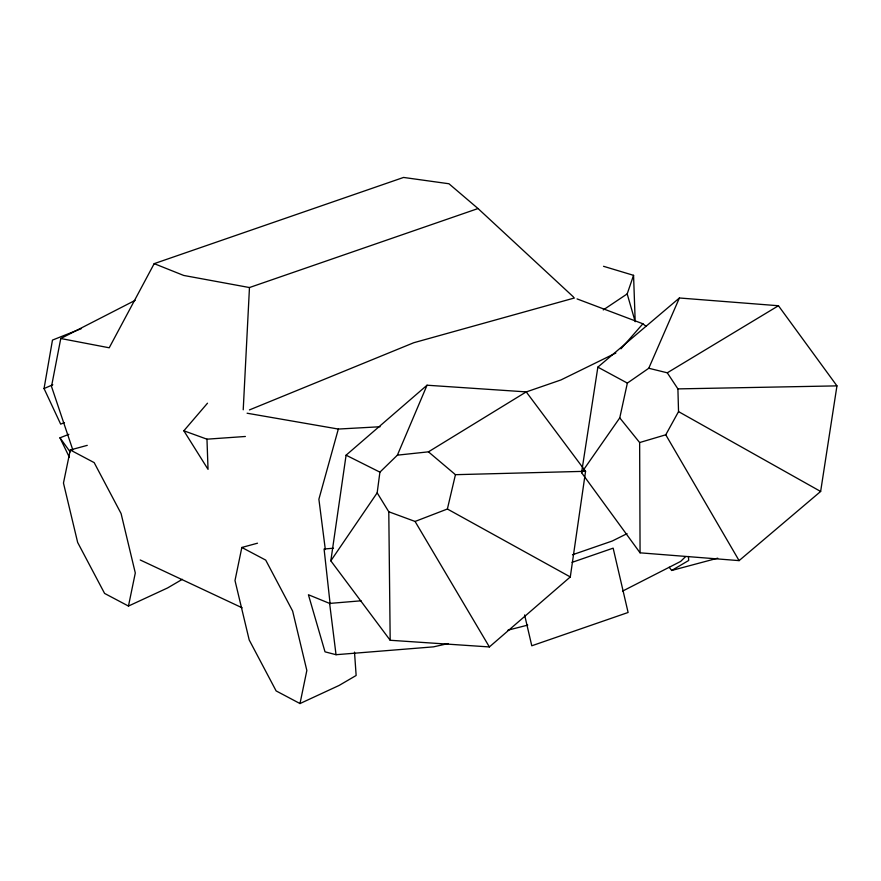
<?xml version="1.0" encoding="UTF-8"?>
<svg xmlns="http://www.w3.org/2000/svg" width="881" height="881" viewBox="0 0 881 881"><rect width="100%" height="100%" fill="white"/><g stroke="black" fill="none" stroke-linecap="round" stroke-linejoin="round"><path stroke-width="1.32" d="M243.222 409.775L249.466 287.547L478.031 208.544L573.52 297.018M330.827 560.834L377.167 492.853L379.909 472.15L397.386 455.158L427.043 385.217L526.232 391.891L585.568 471.302L570.293 576.945L489.384 646.94L390.184 640.267L330.827 560.834L346.09 455.191L427.043 385.217M581.57 472.679L597.858 367.135L679.405 297.987L778.452 305.74L836.95 385.878L820.64 491.466L739.093 560.624L640.069 552.827L581.57 472.679L619.761 417.88L627.36 383.092L648.768 368.258L679.405 297.987M64.467 422.572L60.668 424.135L44.05 388.554L52.475 340.088L81.47 328.558M135.156 300.355L60.767 338.513L51.505 386.484L72.837 449.982M87.263 445.357L70.293 449.971L63.465 483.041L77.66 542.465L104.586 593.42L128.461 606.062L167.588 587.946L182.334 579.313M128.461 606.062L135.3 572.98L121.093 513.568L94.168 462.613L70.293 449.971M257.494 543.203L241.835 547.464L234.996 580.535L249.202 639.958L276.127 690.913L300.003 703.556L339.119 685.44L356.144 675.485L354.503 652.138M300.003 703.556L306.841 670.474L292.635 611.062L265.71 560.107L241.835 547.464M377.167 492.853L388.785 511.762L415.072 521.453L447.383 509.009L455.444 474.683L428.441 451.843L397.386 455.158M380.096 426.745L338.326 429.058L318.889 499.219L325.331 549.557M633.56 275.335L635.201 321.697L627.184 293.913L633.56 275.335L603.529 266.304M478.031 208.544L448.947 183.755L403.564 177.444L154.186 263.65L109.222 347.786L60.767 338.513M619.761 417.88L639.639 442.548L665.761 434.796L678.535 411.614L677.907 388.895L667.28 372.806L648.768 368.258M183.854 430.787L206.969 439.179L208.037 469.353L183.854 430.787L207.498 403.201M620.929 348.832L642.888 323.779L646.037 326.344M685.528 556.66L680.65 561.428L622.537 591.129M603.265 309.925L627.184 293.913M428.441 451.843L526.232 391.891M667.28 372.806L778.452 305.74M669.186 567.254L671.685 570.47L688.7 560.47L688.413 556.462M627.041 533.655L612.295 541L572.463 554.777M615.852 353.028L560.922 379.953L524.922 392.397M44.05 388.554L52.805 384.744M249.444 409.918L413.762 342.731L574.533 297.954M69.379 457.316L59.974 437.824L68.883 434.322M572.044 562.364L613.143 548.158L628.109 612.482L531.783 645.784L524.613 614.96M527.752 625.103L507.974 630.157M671.685 570.47L717.729 558.18M448.143 643.571L433.518 646.852L336.035 654.704L325.012 651.83L308.416 594.741L329.626 603.419L361.111 600.798M333.459 548.213L324.087 549.017L330.111 603.738M206.969 439.179L245.37 436.48M455.444 474.683L585.568 471.302M677.907 388.895L836.95 385.878M247.098 413.222L338.326 429.058M249.466 287.547L183.7 275.445L154.186 263.65M577.066 298.912L642.888 323.779M140.222 559.975L242.154 607.813M346.09 455.191L379.909 472.15M597.858 367.135L627.36 383.092M447.383 509.009L570.293 576.945M678.535 411.614L820.64 491.466M59.974 437.824L70.161 451.909M415.072 521.453L489.384 646.94M665.761 434.796L739.093 560.624M329.626 603.419L336.035 654.704M388.785 511.762L390.184 640.267M639.639 442.548L640.069 552.827"/></g></svg>
